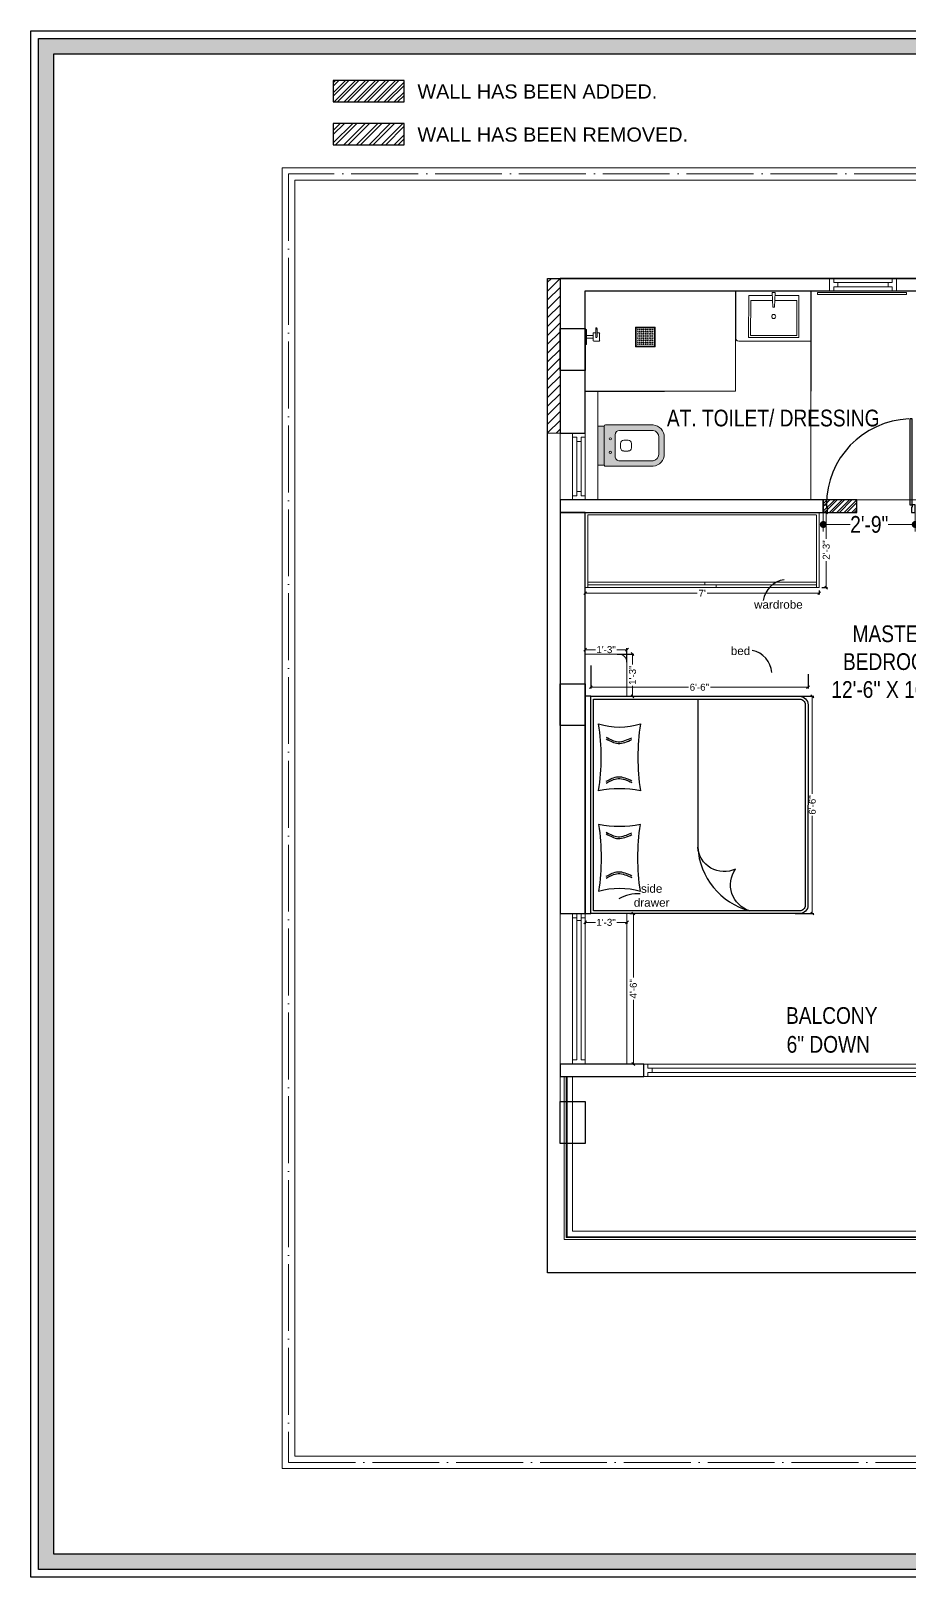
# Model space of a CAD drawing. Header units: millimetres. Extents: x 56222 to 154462, y -172610 to -121287.
# Drawn here: x 152780 to 153095, y -168808 to -168253 of the extents above; entities that cross this region are included whole.
import ezdxf

# ---------------------------------------------------------------- set-up
doc = ezdxf.new("R2010")
doc.units = ezdxf.units.MM
doc.header["$MEASUREMENT"] = 0
doc.header["$PDMODE"] = 35
doc.linetypes.add('ACAD_ISO04W100', pattern=[30, 24, -3, 0, -3])
doc.layers.get('Defpoints').update_dxf_attribs({"color": 220})
doc.layers.add('AR DOOR', color=40, linetype='Continuous')
doc.layers.add('AR ELE-5', color=134, linetype='Continuous')
for name, color, linetype, lineweight in [('COLUMN', 1, 'Continuous', 30), ('dim05', 1, 'Continuous', 13), ('ELEVATION ( SPIRAL STAIR )', 250, 'Continuous', 9), ('FIRST FLOOR', 7, 'Continuous', 9), ('FIRST FLOOR ( DW_RAIL )', 7, 'Continuous', 9), ('FIRST FLOOR ( TEXT )', 7, 'Continuous', 9), ('FIRST FLOOR_( PLine )_', 251, 'Continuous', 30), ('FURNITURE', 34, 'Continuous', 9), ('GROUND FLOOR', 7, 'Continuous', 9), ('GROUND FLOOR  ( DIM )', 7, 'Continuous', 9), ('GROUND FLOOR  ( PLINE )', 251, 'Continuous', 30), ('Labelling', 1, 'Continuous', 25), ('NAME PLATE', 7, 'Continuous', 25), ('SECOND FLOOR ( TEXT )', 7, 'Continuous', 9), ('wall', 7, 'Continuous', 30)]:
    doc.layers.add(name, color=color, linetype=linetype, lineweight=lineweight)
doc.layers.add('XX~SLAB ( PLINE )', color=251, linetype='Continuous', plot=False)
doc.styles.add('Arial', font='arial.ttf')
doc.styles.add('Cn BT~6', font='swissc.ttf', dxfattribs={"height": 6})
doc.styles.add('KATHA', font='swissc.ttf')
doc.styles.get("Standard").update_dxf_attribs({"font": 'arial.ttf', "height": 6})
doc.styles.add('style4', font='ARIALN.TTF')
doc.dimstyles.new('Cn BT~6', dxfattribs={"dimtxt": 0.18, "dimasz": 2.5, "dimexe": 2.5, "dimexo": 0, "dimgap": 0.09, "dimtad": 0, "dimdec": 3, "dimzin": 3, "dimdsep": 46, "dimlunit": 4, "dimtxsty": 'Cn BT~6', "dimblk": 'DOT', "dimcen": 0.09, "dimdle": 2, "dimclrd": 250, "dimclre": 250, "dimclrt": 5, "dimadec": 0, "dimazin": 0, "dimtfac": 0.75, "dimtdec": 3, "dimtofl": 0, "dimtmove": 0, "dimatfit": 3, "dimfxl": 1, "dimtolj": 1, "dimtzin": 0, "dimlwd": 15, "dimlwe": 15, "dimarcsym": 0})
doc.dimstyles.new('ISO-25', dxfattribs={"dimtxt": 2.5, "dimasz": 1, "dimexe": 0.5, "dimexo": 1, "dimtad": 0, "dimdec": 1, "dimlunit": 4, "dimtxsty": 'Standard', "dimblk": 'OBLIQUE', "dimcen": 2.5, "dimclrd": 1, "dimclre": 1, "dimclrt": 5, "dimadec": 0, "dimazin": 0, "dimtfac": 1, "dimtdec": 1, "dimtmove": 0, "dimatfit": 3, "dimfxl": 1, "dimlwd": -1, "dimarcsym": 0})

# ---------------------------------------------------------------- blocks, each defined once
blk = doc.blocks.new('A$C744D1EC1')
at = {"layer": 'FURNITURE'}
for p, q in [((-2.26, -0.39), (-2.26, 0)), ((-2.26, -0.39), (-2.26, 0)), ((0, -0.39), (0, 0)), ((0, -0.39), (0, 0)), ((2.26, -0.39), (2.26, 0)), ((2.26, -0.39), (2.26, 0)), ((-2.26, -0.39), (2.26, -0.39)), ((-2.26, -0.39), (2.26, -0.39)), ((-1.26, -2.56), (-1.26, -4.14)), ((-1.06, -2.36), (1.06, -2.36)), ((-1.06, -4.33), (1.06, -4.33)), ((-0.39, -0.39), (-0.39, -2.36)), ((0, -3.15), (2.56, -3.15)), ((0, -3.55), (2.56, -3.55)), ((0.39, -0.39), (0.39, -2.36)), ((1.26, -2.56), (1.26, -3.15)), ((1.26, -3.55), (1.26, -4.14))]:
    blk.add_line(p, q, dxfattribs=at)
for points in [[(-2.96, -15.14), (-2.96, -20.86, 0.414214), (-2.86, -20.96), (2.86, -20.96, 0.414214), (2.96, -20.86), (2.96, -15.14, 0.414214), (2.86, -15.04), (-2.86, -15.04, 0.414214)], [(-2.76, -15.34), (-2.76, -20.66, 0.414214), (-2.66, -20.76), (2.66, -20.76, 0.414214), (2.76, -20.66), (2.76, -15.34, 0.414214), (2.66, -15.24), (-2.66, -15.24, 0.414214)]]:
    blk.add_lwpolyline(points, format="xyb", close=True, dxfattribs=at)
for centre, radius in [((2.56, -3.35), 0.197), ((-2.21, -15.79), 0.0985), ((-2.21, -16.34), 0.0985), ((-2.21, -16.9), 0.0985), ((-2.21, -17.45), 0.0985), ((-2.21, -18), 0.0985), ((-2.21, -18.55), 0.0985), ((-1.66, -15.79), 0.0985), ((-1.66, -16.34), 0.0985), ((-1.66, -16.9), 0.0985), ((-1.66, -17.45), 0.0985), ((-1.66, -18), 0.0985), ((-1.66, -18.55), 0.0985), ((-1.1, -15.79), 0.0985), ((-1.1, -16.34), 0.0985), ((-1.1, -16.9), 0.0985), ((-1.1, -17.45), 0.0985), ((-1.1, -18), 0.0985), ((-1.1, -18.55), 0.0985), ((-0.55, -15.79), 0.0985), ((-0.55, -16.34), 0.0985), ((-0.55, -16.9), 0.0985), ((-0.55, -17.45), 0.0985), ((-0.55, -18), 0.0985), ((-0.55, -18.55), 0.0985), ((0, -15.79), 0.0985), ((0, -16.34), 0.0985), ((0, -16.9), 0.0985), ((0, -17.45), 0.0985), ((0, -18), 0.0985), ((0, -18.55), 0.0985), ((0.55, -15.79), 0.0985), ((0.55, -16.34), 0.0985), ((0.55, -16.9), 0.0985), ((0.55, -17.45), 0.0985), ((0.55, -18), 0.0985), ((0.55, -18.55), 0.0985), ((1.1, -15.79), 0.0985), ((1.1, -16.34), 0.0985), ((1.1, -16.9), 0.0985), ((1.1, -17.45), 0.0985), ((1.1, -18), 0.0985), ((1.1, -18.55), 0.0985), ((1.66, -15.79), 0.0985), ((1.66, -16.34), 0.0985), ((1.66, -16.9), 0.0985), ((1.66, -17.45), 0.0985), ((1.66, -18), 0.0985), ((1.66, -18.55), 0.0985), ((2.21, -15.79), 0.0985), ((2.21, -16.34), 0.0985), ((2.21, -16.9), 0.0985), ((2.21, -17.45), 0.0985), ((2.21, -18), 0.0985), ((2.21, -18.55), 0.0985), ((-2.21, -19.1), 0.0985), ((-2.21, -19.66), 0.0985), ((-2.21, -20.21), 0.0985), ((-1.66, -19.1), 0.0985), ((-1.66, -19.66), 0.0985), ((-1.66, -20.21), 0.0985), ((-1.1, -19.1), 0.0985), ((-1.1, -19.66), 0.0985), ((-1.1, -20.21), 0.0985), ((-0.55, -19.1), 0.0985), ((-0.55, -19.66), 0.0985), ((-0.55, -20.21), 0.0985), ((0, -19.1), 0.0985), ((0, -19.66), 0.0985), ((0, -20.21), 0.0985), ((0.55, -19.1), 0.0985), ((0.55, -19.66), 0.0985), ((0.55, -20.21), 0.0985), ((1.1, -19.1), 0.0985), ((1.1, -19.66), 0.0985), ((1.1, -20.21), 0.0985), ((1.66, -19.1), 0.0985), ((1.66, -19.66), 0.0985), ((1.66, -20.21), 0.0985), ((2.21, -19.1), 0.0985), ((2.21, -19.66), 0.0985), ((2.21, -20.21), 0.0985)]:
    blk.add_circle(centre, radius, dxfattribs=at)
for centre, start, end in [((-1.06, -2.56), 90, 180), ((-1.06, -4.14), 180, 270), ((0, -3.35), 90, 270), ((1.06, -2.56), 0, 90), ((1.06, -4.14), 270, 0)]:
    blk.add_arc(centre, 0.197, start, end, dxfattribs=at)
blk = doc.blocks.new('*U140')
for points in [[(0, 0), (0, 1120), (-30, 1120), (-30, 0)], [(40, 0), (0, 0), (0, -30), (-10, -30), (-10, -100), (40, -100)], [(-1160, 0), (-1120, 0), (-1120, -30), (-1110, -30), (-1110, -100), (-1160, -100)]]:
    blk.add_lwpolyline(points, close=True)
at = {"layer": 'AR ELE-5', "linetype": 'ByBlock', "ltscale": 15}
blk.add_arc((2, -1), 1122, 92.373, 179.9653, dxfattribs=at)
blk = doc.blocks.new('bed')
at = {"layer": 'FURNITURE', "lineweight": 25}
blk.add_line((152808.26, -170199.67, -0.01), (152808.25, -170252.86, -0.01), dxfattribs=at)
at = {"layer": 'FURNITURE', "lineweight": 30, "elevation": -0.01}
blk.add_lwpolyline([(152769.82, -170276.66), (152769.82, -170198.66), (152767.83, -170198.66), (152767.83, -170276.66)], close=True, dxfattribs=at)
blk.add_lwpolyline([(152769.82, -170276.66), (152769.83, -170204.66), (152769.83, -170198.66), (152844.83, -170198.67, -0.414214), (152847.83, -170201.67), (152847.82, -170273.67, -0.414214), (152844.82, -170276.67)], format="xyb", close=True, dxfattribs=at)
at = {"layer": 'FURNITURE', "lineweight": 25, "elevation": -0.01}
for points in [[(152770.82, -170275.66), (152770.83, -170204.66), (152770.83, -170199.66), (152844.83, -170199.67, -0.414214), (152846.83, -170201.67), (152846.82, -170273.67, -0.414214), (152844.82, -170275.67)], [(152787.65, -170232.59, 0.100586), (152772.65, -170232.59, 0.075726), (152772.65, -170208.59, 0.148967), (152787.65, -170208.59, 0.074116)], [(152787.65, -170244.67, -0.100586), (152772.65, -170244.67, -0.075726), (152772.64, -170268.67, -0.148967), (152787.64, -170268.67, -0.074116)], [(152821.77, -170260.66, -0.527965), (152808.25, -170252.86, 0.323475), (152826.89, -170275.67, -0.508743), (152821.77, -170260.66)]]:
    blk.add_lwpolyline(points, format="xyb", close=True, dxfattribs=at)
at = {"layer": 'FURNITURE', "lineweight": 25}
for points in [[(152775.39, -170213.33, -0.01), (152776.8, -170214.11, -0.01), (152779.8, -170215.74, -0.01), (152782.91, -170214.3, -0.01), (152784.56, -170213.54, -0.01)], [(152775.39, -170213.98, -0.01), (152776.8, -170214.75, -0.01), (152779.8, -170216.38, -0.01), (152782.91, -170214.94, -0.01), (152784.56, -170214.18, -0.01)], [(152775.39, -170229.17, -0.01), (152776.8, -170228.4, -0.01), (152779.8, -170226.77, -0.01), (152782.91, -170228.21, -0.01), (152784.55, -170228.97, -0.01)], [(152775.39, -170229.81, -0.01), (152776.8, -170229.04, -0.01), (152779.8, -170227.41, -0.01), (152782.91, -170228.85, -0.01), (152784.55, -170229.61, -0.01)], [(152775.38, -170247.45, -0.01), (152776.8, -170248.22, -0.01), (152779.79, -170249.85, -0.01), (152782.91, -170248.41, -0.01), (152784.55, -170247.65, -0.01)], [(152775.38, -170248.09, -0.01), (152776.8, -170248.87, -0.01), (152779.79, -170250.5, -0.01), (152782.91, -170249.06, -0.01), (152784.55, -170248.3, -0.01)], [(152775.38, -170263.29, -0.01), (152776.8, -170262.51, -0.01), (152779.79, -170260.88, -0.01), (152782.91, -170262.32, -0.01), (152784.55, -170263.08, -0.01)], [(152775.38, -170263.93, -0.01), (152776.8, -170263.16, -0.01), (152779.79, -170261.53, -0.01), (152782.91, -170262.97, -0.01), (152784.55, -170263.73, -0.01)]]:
    blk.add_open_spline(points, degree=3, knots=[0, 0, 0, 0, 4.577917, 9.671137, 9.671137, 9.671137, 9.671137], dxfattribs=at)
blk = doc.blocks.new('A$C3EC62B37')
at = {"layer": 'FURNITURE', "lineweight": 30, "ltscale": 0.25, "true_color": 0xffffff}
h = blk.add_hatch(color=7, dxfattribs=at)
h.dxf.hatch_style = 1
h.paths.add_polyline_path([(-12.22, 0), (-12.22, 2.35), (-26.26, 2.35), (-26.26, 0)])
h.paths.add_polyline_path([(-26.26, 2.35), (-12.22, 2.35, 0.414214), (-11.83, 2.74), (-11.83, 19.96, 0.388639), (-16.24, 23.87), (-22.38, 23.87, 0.379499), (-26.65, 19.96), (-26.65, 2.74, 0.414214)])
h.paths.add_polyline_path([(-15.35, 6.26), (-23.13, 6.26, -0.414214), (-24.7, 7.83), (-24.7, 19.96, -0.349567), (-22.37, 21.91), (-16.24, 21.91, -0.364948), (-13.78, 19.96), (-13.78, 7.83, -0.414214)], flags=16)
h.paths.add_polyline_path([(-18.46, 8.22), (-20.02, 8.22, -0.414214), (-21.2, 9.39), (-21.2, 10.96, -0.414214), (-20.02, 12.13), (-18.46, 12.13, -0.414214), (-17.28, 10.96), (-17.28, 9.39, -0.414214)], flags=0)
h.paths.add_polyline_path([(-22.06, 4.53, -1), (-21.27, 4.53, -1)], flags=16)
at = {"layer": 'FURNITURE', "color": 0, "linetype": 'ByBlock', "lineweight": -2}
for p, q in [((-22.24, 23.87), (-16.24, 23.87)), ((-26.65, 2.74), (-26.65, 19.96)), ((-24.7, 7.83), (-24.7, 19.96)), ((-22.24, 21.91), (-16.24, 21.91)), ((-13.78, 7.83), (-13.78, 19.96)), ((-11.83, 2.74), (-11.83, 19.96)), ((-20.02, 12.13), (-18.46, 12.13)), ((-23.13, 6.26), (-15.35, 6.26)), ((-21.2, 9.39), (-21.2, 10.96)), ((-20.02, 8.22), (-18.46, 8.22)), ((-17.28, 9.39), (-17.28, 10.96)), ((-26.26, 2.35), (-12.22, 2.35)), ((-26.26, 2.35), (-26.26, 0)), ((-26.26, 0), (-12.22, 0)), ((-26.26, 0), (-12.22, 0)), ((-12.22, 2.35), (-12.22, 0))]:
    blk.add_line(p, q, dxfattribs=at)
for centre in [(-21.66, 4.53), (-16.81, 4.53)]:
    blk.add_circle(centre, 0.391, dxfattribs=at)
for centre, radius, start, end in [((-22.31, 19.5), 4.37, 89.0873, 174.0395), ((-16.17, 19.5), 4.37, 5.9605, 90.9127), ((-22.31, 19.48), 2.44, 88.437, 168.6348), ((-16.17, 19.48), 2.44, 11.3652, 91.563), ((-20.02, 10.96), 1.17, 90, 180), ((-18.46, 10.96), 1.17, 0, 90), ((-23.13, 7.83), 1.57, 180, 270), ((-20.02, 9.39), 1.17, 180, 270), ((-18.46, 9.39), 1.17, 270, 0), ((-15.35, 7.83), 1.57, 270, 0), ((-26.26, 2.74), 0.391, 180, 270), ((-12.22, 2.74), 0.391, 270, 0)]:
    blk.add_arc(centre, radius, start, end, dxfattribs=at)
blk = doc.blocks.new('_Oblique')
at = {"layer": 'wall', "color": 0, "lineweight": -2}
blk.add_line((-0.5, -0.5), (0.5, 0.5), dxfattribs=at)
blk = doc.blocks.new('*D302')
at = {"layer": 'Defpoints', "color": 0, "transparency": 16777216}
for p in [(152989.43, -168476.66), (152995.91, -168476.66), (152993.92, -168491.83)]:
    blk.add_point(p, dxfattribs=at)
at = {"layer": 'dim05', "color": 1, "linetype": 'Continuous', "lineweight": -2, "transparency": 16777216}
for p, q in [((152990.43, -168476.66), (152996.41, -168476.66)), ((152994.92, -168491.83), (152996.41, -168491.83))]:
    blk.add_line(p, q, dxfattribs=at)
at = {"layer": 'dim05', "color": 1, "linetype": 'Continuous', "transparency": 16777216}
for p, q in [((152995.91, -168476.66), (152995.91, -168480.42)), ((152995.91, -168491.83), (152995.91, -168488.08))]:
    blk.add_line(p, q, dxfattribs=at)
at = {"layer": 'dim05', "color": 1, "transparency": 16777216}
for p, rotation in [((152995.91, -168476.66), 90), ((152995.91, -168491.83), 270)]:
    blk.add_blockref('_Oblique', p, dxfattribs=dict(at, rotation=rotation))
at = {"layer": 'dim05', "color": 5, "lineweight": 25, "transparency": 16777216, "insert": (152995.91, -168484.25), "char_height": 2.5, "attachment_point": 5, "rotation": 90, "style": 'Arial'}
blk.add_mtext('1\'-3"', dxfattribs=at)
blk = doc.blocks.new('*D303')
at = {"layer": 'Defpoints', "color": 0, "transparency": 16777216}
for p in [(152978.91, -168475.1), (152978.91, -168480.63), (152993.92, -168480.63)]:
    blk.add_point(p, dxfattribs=at)
at = {"layer": 'dim05', "color": 1, "linetype": 'Continuous', "lineweight": -2, "transparency": 16777216}
for p, q in [((152978.91, -168479.63), (152978.91, -168474.6)), ((152993.92, -168479.63), (152993.92, -168474.6))]:
    blk.add_line(p, q, dxfattribs=at)
at = {"layer": 'dim05', "color": 1, "linetype": 'Continuous', "transparency": 16777216}
for p, q in [((152978.91, -168475.1), (152982.59, -168475.1)), ((152993.92, -168475.1), (152990.25, -168475.1))]:
    blk.add_line(p, q, dxfattribs=at)
at = {"layer": 'dim05', "color": 1, "transparency": 16777216, "rotation": 180}
blk.add_blockref('_Oblique', (152978.91, -168475.1), dxfattribs=at)
at = {"layer": 'dim05', "color": 1, "transparency": 16777216}
blk.add_blockref('_Oblique', (152993.92, -168475.1), dxfattribs=at)
at = {"layer": 'dim05', "color": 5, "lineweight": 25, "transparency": 16777216, "insert": (152986.42, -168475.1), "char_height": 2.5, "attachment_point": 5, "style": 'Arial'}
blk.add_mtext('1\'-3"', dxfattribs=at)
blk = doc.blocks.new('*D304')
at = {"layer": 'Defpoints', "color": 0, "transparency": 16777216}
for p in [(152978.91, -168454.59), (153062.91, -168452.83), (153062.91, -168454.84)]:
    blk.add_point(p, dxfattribs=at)
at = {"layer": 'dim05', "color": 1, "linetype": 'Continuous', "transparency": 16777216}
for p, q in [((152978.91, -168454.84), (153019.15, -168454.84)), ((153062.91, -168454.84), (153022.68, -168454.84))]:
    blk.add_line(p, q, dxfattribs=at)
at = {"layer": 'dim05', "color": 1, "linetype": 'Continuous', "lineweight": -2, "transparency": 16777216}
for p, q in [((152978.91, -168455.59), (152978.91, -168455.34)), ((153062.91, -168453.83), (153062.91, -168455.34))]:
    blk.add_line(p, q, dxfattribs=at)
at = {"layer": 'dim05', "color": 1, "transparency": 16777216, "rotation": 180}
blk.add_blockref('_Oblique', (152978.91, -168454.84), dxfattribs=at)
at = {"layer": 'dim05', "color": 1, "transparency": 16777216}
blk.add_blockref('_Oblique', (153062.91, -168454.84), dxfattribs=at)
at = {"layer": 'dim05', "color": 5, "lineweight": 25, "transparency": 16777216, "insert": (153020.91, -168454.84), "char_height": 2.5, "attachment_point": 5, "style": 'Arial'}
blk.add_mtext("7'", dxfattribs=at)
blk = doc.blocks.new('*D305')
at = {"layer": 'Defpoints', "color": 0, "transparency": 16777216}
for p in [(153062.91, -168425.83), (153065.47, -168425.83), (153062.91, -168452.83)]:
    blk.add_point(p, dxfattribs=at)
at = {"layer": 'dim05', "color": 1, "linetype": 'Continuous', "lineweight": -2, "transparency": 16777216}
for p, q in [((153063.91, -168425.83), (153065.97, -168425.83)), ((153063.91, -168452.83), (153065.97, -168452.83))]:
    blk.add_line(p, q, dxfattribs=at)
at = {"layer": 'dim05', "color": 1, "linetype": 'Continuous', "transparency": 16777216}
for p, q in [((153065.47, -168425.83), (153065.47, -168435.36)), ((153065.47, -168452.83), (153065.47, -168443.3))]:
    blk.add_line(p, q, dxfattribs=at)
at = {"layer": 'dim05', "color": 1, "transparency": 16777216}
for p, rotation in [((153065.47, -168425.83), 90), ((153065.47, -168452.83), 270)]:
    blk.add_blockref('_Oblique', p, dxfattribs=dict(at, rotation=rotation))
at = {"layer": 'dim05', "color": 5, "lineweight": 25, "transparency": 16777216, "insert": (153065.47, -168439.33), "char_height": 2.5, "attachment_point": 5, "rotation": 90, "style": 'Arial'}
blk.add_mtext('2\'-3"', dxfattribs=at)
blk = doc.blocks.new('*D306')
at = {"layer": 'Defpoints', "color": 0, "transparency": 16777216}
for p in [(152980.91, -168479.83), (153058.92, -168482.84), (153058.92, -168488.59)]:
    blk.add_point(p, dxfattribs=at)
at = {"layer": 'dim05', "color": 1, "linetype": 'Continuous', "lineweight": -2, "transparency": 16777216}
for p, q in [((152980.91, -168480.83), (152980.91, -168489.09)), ((153058.92, -168483.84), (153058.92, -168489.09))]:
    blk.add_line(p, q, dxfattribs=at)
at = {"layer": 'dim05', "color": 1, "linetype": 'Continuous', "transparency": 16777216}
for p, q in [((152980.91, -168488.59), (153015.96, -168488.59)), ((153058.92, -168488.59), (153023.87, -168488.59))]:
    blk.add_line(p, q, dxfattribs=at)
at = {"layer": 'dim05', "color": 1, "transparency": 16777216, "rotation": 180}
blk.add_blockref('_Oblique', (152980.91, -168488.59), dxfattribs=at)
at = {"layer": 'dim05', "color": 1, "transparency": 16777216}
blk.add_blockref('_Oblique', (153058.92, -168488.59), dxfattribs=at)
at = {"layer": 'dim05', "color": 5, "lineweight": 25, "transparency": 16777216, "insert": (153019.91, -168488.59), "char_height": 2.5, "attachment_point": 5, "style": 'Arial'}
blk.add_mtext('6\'-6"', dxfattribs=at)
blk = doc.blocks.new('*D299')
at = {"layer": 'Defpoints', "color": 0, "transparency": 16777216}
for p in [(153053.29, -168491.84), (153053.28, -168569.84), (153060.46, -168569.84)]:
    blk.add_point(p, dxfattribs=at)
at = {"layer": 'dim05', "color": 1, "linetype": 'Continuous', "lineweight": -2, "transparency": 16777216}
for p, q in [((153054.29, -168491.84), (153060.96, -168491.84)), ((153054.28, -168569.84), (153060.96, -168569.84))]:
    blk.add_line(p, q, dxfattribs=at)
at = {"layer": 'dim05', "color": 1, "linetype": 'Continuous', "transparency": 16777216}
for p, q in [((153060.46, -168491.84), (153060.46, -168526.89)), ((153060.46, -168569.84), (153060.46, -168534.79))]:
    blk.add_line(p, q, dxfattribs=at)
at = {"layer": 'dim05', "color": 1, "transparency": 16777216}
for p, rotation in [((153060.46, -168491.84), 90), ((153060.46, -168569.84), 270)]:
    blk.add_blockref('_Oblique', p, dxfattribs=dict(at, rotation=rotation))
at = {"layer": 'dim05', "color": 5, "lineweight": 25, "transparency": 16777216, "insert": (153060.46, -168530.84), "char_height": 2.5, "attachment_point": 5, "rotation": 90, "style": 'Arial'}
blk.add_mtext('6\'-6"', dxfattribs=at)
blk = doc.blocks.new('*D300')
at = {"layer": 'Defpoints', "color": 0, "transparency": 16777216}
for p in [(152993.92, -168569.83), (152995.2, -168623.83), (152996.21, -168623.83)]:
    blk.add_point(p, dxfattribs=at)
at = {"layer": 'dim05', "color": 1, "linetype": 'Continuous', "lineweight": -2, "transparency": 16777216}
for p, q in [((152994.92, -168569.83), (152996.71, -168569.83)), ((152996.2, -168623.83), (152996.71, -168623.83))]:
    blk.add_line(p, q, dxfattribs=at)
at = {"layer": 'dim05', "color": 1, "linetype": 'Continuous', "transparency": 16777216}
for p, q in [((152996.21, -168569.83), (152996.21, -168592.83)), ((152996.21, -168623.83), (152996.21, -168600.83))]:
    blk.add_line(p, q, dxfattribs=at)
at = {"layer": 'dim05', "color": 1, "transparency": 16777216}
for p, rotation in [((152996.21, -168569.83), 90), ((152996.21, -168623.83), 270)]:
    blk.add_blockref('_Oblique', p, dxfattribs=dict(at, rotation=rotation))
at = {"layer": 'dim05', "color": 5, "lineweight": 25, "transparency": 16777216, "insert": (152996.21, -168596.83), "char_height": 2.5, "attachment_point": 5, "rotation": 90, "style": 'Arial'}
blk.add_mtext('4\'-6"', dxfattribs=at)
blk = doc.blocks.new('*D301')
at = {"layer": 'Defpoints', "color": 0, "transparency": 16777216}
for p in [(152978.91, -168571.66), (152978.91, -168572.99), (152993.91, -168571.66)]:
    blk.add_point(p, dxfattribs=at)
at = {"layer": 'dim05', "color": 1, "linetype": 'Continuous', "lineweight": -2, "transparency": 16777216}
for p, q in [((152978.91, -168572.66), (152978.91, -168573.49)), ((152993.91, -168572.66), (152993.91, -168573.49))]:
    blk.add_line(p, q, dxfattribs=at)
at = {"layer": 'dim05', "color": 1, "linetype": 'Continuous', "transparency": 16777216}
for p, q in [((152978.91, -168572.99), (152982.58, -168572.99)), ((152993.91, -168572.99), (152990.24, -168572.99))]:
    blk.add_line(p, q, dxfattribs=at)
at = {"layer": 'dim05', "color": 1, "transparency": 16777216, "rotation": 180}
blk.add_blockref('_Oblique', (152978.91, -168572.99), dxfattribs=at)
at = {"layer": 'dim05', "color": 1, "transparency": 16777216}
blk.add_blockref('_Oblique', (152993.91, -168572.99), dxfattribs=at)
at = {"layer": 'dim05', "color": 5, "lineweight": 25, "transparency": 16777216, "insert": (152986.41, -168572.99), "char_height": 2.5, "attachment_point": 5, "style": 'Arial'}
blk.add_mtext('1\'-3"', dxfattribs=at)
blk = doc.blocks.new('LAYOUT FILE')
at = {"layer": 'NAME PLATE', "true_color": 0xd39e00}
h = blk.add_hatch(color=42, dxfattribs=at)
h.paths.add_polyline_path([(3346889.83, -513806.18), (3346889.83, -514260.7), (3347535.56, -514260.7), (3347535.56, -513806.18)])
h.paths.add_polyline_path([(3346894.36, -513810.71), (3347531.03, -513810.71), (3347531.03, -514256.17), (3346894.36, -514256.17)], flags=16)
at = {"layer": 'NAME PLATE', "color": 42, "true_color": 0xd39e00}
for points in [[(3346887.56, -513803.91), (3347537.83, -513803.91), (3347537.83, -514262.96), (3346887.56, -514262.96)], [(3346889.83, -513806.18), (3347535.56, -513806.18), (3347535.56, -514260.7), (3346889.83, -514260.7)], [(3346894.36, -513810.71), (3347531.03, -513810.71), (3347531.03, -514256.17), (3346894.36, -514256.17)]]:
    blk.add_lwpolyline(points, close=True, dxfattribs=at)
blk = doc.blocks.new('_Dot')
at = {"color": 0, "linetype": 'ByBlock', "lineweight": -2}
blk.add_line((-0.5, 0), (-1, 0), dxfattribs=at)
at = {"color": 0, "linetype": 'ByBlock', "const_width": 0.5}
blk.add_lwpolyline([(-0.25, 0, 1), (0.25, 0, 1)], format="xyb", close=True, dxfattribs=at)
blk = doc.blocks.new('*D284')
at = {"layer": 'Defpoints', "color": 0, "transparency": 16777216}
for p in [(153064.41, -168425.83), (153097.41, -168425.83), (153097.41, -168430.16)]:
    blk.add_point(p, dxfattribs=at)
at = {"layer": 'ELEVATION ( SPIRAL STAIR )', "color": 250, "lineweight": 15, "transparency": 16777216}
for p, q in [((153064.41, -168425.83), (153064.41, -168432.66)), ((153097.41, -168425.83), (153097.41, -168432.66)), ((153066.91, -168430.16), (153074.09, -168430.16)), ((153094.91, -168430.16), (153087.74, -168430.16))]:
    blk.add_line(p, q, dxfattribs=at)
at = {"layer": 'ELEVATION ( SPIRAL STAIR )', "color": 250, "lineweight": 15, "transparency": 16777216, "xscale": 2.5, "yscale": 2.5, "zscale": 2.5, "rotation": 180}
blk.add_blockref('_Dot', (153064.41, -168430.16), dxfattribs=at)
at = {"layer": 'ELEVATION ( SPIRAL STAIR )', "color": 250, "lineweight": 15, "transparency": 16777216, "xscale": 2.5, "yscale": 2.5, "zscale": 2.5}
blk.add_blockref('_Dot', (153097.41, -168430.16), dxfattribs=at)
at = {"layer": 'ELEVATION ( SPIRAL STAIR )', "color": 5, "transparency": 16777216, "insert": (153080.91, -168430.16), "char_height": 6, "attachment_point": 5, "style": 'Cn BT~6'}
blk.add_mtext('\\A1;2\'-9"', dxfattribs=at)

msp = doc.modelspace()

# ---------------------------------------------------------------- hatches: boundary and pattern name
at = {"layer": 'ELEVATION ( SPIRAL STAIR )', "lineweight": 5}
h = msp.add_hatch(dxfattribs=at)
h.set_pattern_fill('ANSI32', color=2, scale=8.479723)
h.set_pattern_definition([(45, (-104845.5937, 121048.1843), (-2.24852616, 2.24852616), []), (45, (-104844.0946, 121048.1843), (-2.24852616, 2.24852616), [])])
h.paths.add_polyline_path([(152913.8864, -168286.1973), (152888.4472, -168286.1973), (152888.4472, -168293.8291), (152913.8864, -168293.8291)])
h = msp.add_hatch(dxfattribs=at)
h.set_pattern_fill('ANSI32', color=2, scale=5)
h.set_pattern_definition([(45, (0, 1735.7508), (-1.325825215, 1.325825215), []), (45, (0.8839, 1735.7508), (-1.325825215, 1.325825215), [])])
h.paths.add_polyline_path([(153076.4144, -168421.3324), (153064.4144, -168421.3324), (153064.4144, -168425.8324), (153076.4144, -168425.8324)])
h.paths.add_polyline_path([(153224.9144, -168473.8324), (153229.4144, -168473.8324), (153229.4144, -168465.8324), (153224.9144, -168465.8324)])
at = {"layer": 'GROUND FLOOR  ( DIM )'}
h = msp.add_hatch(dxfattribs=at)
h.set_pattern_fill('ANSI31', color=256, scale=18, style=0)
h.set_pattern_definition([(45, (14702.0527, -1107.7831), (-1.590990258, 1.590990258), [])])
h.paths.add_polyline_path([(152965.4144, -168341.8324), (152969.9144, -168341.8324), (152969.9144, -168397.3324), (152965.4144, -168397.3324)])
at = {"layer": 'GROUND FLOOR  ( PLINE )', "lineweight": 5}
h = msp.add_hatch(dxfattribs=at)
h.set_pattern_fill('ANSI32', color=3, scale=6.783779)
h.set_pattern_definition([(45, (-104845.5937, 121048.1843), (-1.798820929, 1.798820929), []), (45, (-104844.3945, 121048.1843), (-1.798820929, 1.798820929), [])])
h.paths.add_polyline_path([(152913.8864, -168270.8241), (152888.4472, -168270.8241), (152888.4472, -168278.4559), (152913.8864, -168278.4559)])

# ---------------------------------------------------------------- linework, layer by layer
at = {"layer": 'COLUMN'}
for points in [[(152969.9144, -168359.8324), (152978.9144, -168359.8324), (152978.9144, -168374.8324), (152969.9144, -168374.8324)], [(152969.9144, -168487.3324), (152978.9144, -168487.3324), (152978.9144, -168502.3324), (152969.9144, -168502.3324)], [(152969.9144, -168637.3324), (152978.9144, -168637.3324), (152978.9144, -168652.3324), (152969.9144, -168652.3324)]]:
    msp.add_lwpolyline(points, close=True, dxfattribs=at)
at = {"layer": 'ELEVATION ( SPIRAL STAIR )', "color": 2, "lineweight": 30}
for points in [[(152913.8864, -168286.1973), (152888.4472, -168286.1973), (152888.4472, -168293.8291), (152913.8864, -168293.8291)], [(153076.4144, -168421.3324), (153064.4144, -168421.3324), (153064.4144, -168425.8324), (153076.4144, -168425.8324)]]:
    msp.add_lwpolyline(points, close=True, dxfattribs=at)
at = {"layer": 'ELEVATION ( SPIRAL STAIR )', "color": 5}
msp.add_lwpolyline([(153062.3107, -168346.8958), (153094.2591, -168346.8958), (153094.2591, -168347.6522), (153062.3107, -168347.6522)], close=True, dxfattribs=at)
at = {"layer": 'FIRST FLOOR'}
for p, q in [((152969.9144, -168341.8324), (152969.9144, -168652.3324)), ((152969.9144, -168341.8324), (153370.4144, -168341.8324)), ((152978.9144, -168421.3324), (152978.9144, -168346.3324)), ((152978.9144, -168346.3324), (153124.4144, -168346.3324)), ((153090.6644, -168346.3324), (153090.6644, -168341.8324)), ((152969.9144, -168397.3324), (152978.9144, -168397.3324)), ((152969.9144, -168421.3324), (153124.4144, -168421.3324)), ((153064.4144, -168425.8324), (153064.4144, -168421.3324)), ((152969.9144, -168425.8324), (153064.4144, -168425.8324)), ((152969.9144, -168569.8324), (152978.9144, -168569.8324)), ((152999.9144, -168623.8324), (152969.9144, -168623.8324)), ((152999.9144, -168623.8324), (152999.9144, -168628.3324)), ((152978.9144, -168652.3324), (152969.9144, -168652.3324))]:
    msp.add_line(p, q, dxfattribs=at)
at = {"layer": 'FIRST FLOOR ( DW_RAIL )'}
for points in [[(153090.6644, -168341.8324), (153089.1644, -168341.8324), (153089.1644, -168343.3324), (153087.6644, -168343.3324), (153087.6644, -168344.8324), (153069.6644, -168344.8324), (153069.6644, -168343.3324), (153068.1644, -168343.3324), (153068.1644, -168341.8324), (153066.6644, -168341.8324), (153066.6644, -168346.3324), (153068.1644, -168346.3324), (153068.1644, -168344.8324), (153069.6644, -168344.8324), (153069.6644, -168343.3324), (153087.6644, -168343.3324), (153087.6644, -168344.8324), (153089.1644, -168344.8324), (153089.1644, -168346.3324), (153090.6644, -168346.3324), (153090.6644, -168341.8324), (153066.6644, -168341.8324), (153066.6644, -168346.3324), (153090.6644, -168346.3324)], [(152974.4144, -168397.3324), (152974.4144, -168398.8324), (152975.9144, -168398.8324), (152975.9144, -168400.3324), (152977.4144, -168400.3324), (152977.4144, -168418.3324), (152975.9144, -168418.3324), (152975.9144, -168419.8324), (152974.4144, -168419.8324), (152974.4144, -168421.3324), (152978.9144, -168421.3324), (152978.9144, -168419.8324), (152977.4144, -168419.8324), (152977.4144, -168418.3324), (152975.9144, -168418.3324), (152975.9144, -168400.3324), (152977.4144, -168400.3324), (152977.4144, -168398.8324), (152978.9144, -168398.8324), (152978.9144, -168397.3324), (152974.4144, -168397.3324), (152974.4144, -168421.3324), (152978.9144, -168421.3324), (152978.9144, -168397.3324)], [(152974.4144, -168569.8324), (152974.4144, -168571.3324), (152975.9144, -168571.3324), (152975.9144, -168569.8324), (152977.4144, -168569.8324), (152977.4144, -168572.3382), (152975.9144, -168572.3382), (152975.9144, -168622.3324), (152974.4144, -168622.3324), (152974.4144, -168623.8324), (152978.9144, -168623.8324), (152978.9144, -168622.3324), (152977.4144, -168622.3324), (152977.4144, -168572.3382), (152975.9144, -168572.3382), (152975.9144, -168569.8324), (152977.4144, -168569.8324), (152977.4144, -168571.3324), (152978.9144, -168571.3324), (152978.9144, -168569.8324), (152974.4144, -168569.8324), (152974.4144, -168623.8324), (152978.9144, -168623.8324), (152978.9144, -168569.8324)], [(153107.9144, -168623.8324), (153106.4144, -168623.8324), (153106.4144, -168625.3324), (153104.9144, -168625.3324), (153104.9144, -168626.8324), (153002.9144, -168626.8324), (153002.9144, -168625.3324), (153001.4144, -168625.3324), (153001.4144, -168623.8324), (152999.9144, -168623.8324), (152999.9144, -168628.3324), (153001.4144, -168628.3324), (153001.4144, -168626.8324), (153002.9144, -168626.8324), (153002.9144, -168625.3324), (153104.9144, -168625.3324), (153104.9144, -168626.8324), (153106.4144, -168626.8324), (153106.4144, -168628.3324), (153107.9144, -168628.3324), (153107.9144, -168623.8324), (152999.9144, -168623.8324), (152999.9144, -168628.3324), (153107.9144, -168628.3324)], [(152971.4144, -168628.3324), (152974.4144, -168628.3324), (152974.4144, -168683.8324), (153128.9144, -168683.8324), (153128.9144, -168685.8324), (152972.4144, -168685.8324), (152972.4144, -168628.3324), (152972.1144, -168628.3324), (152972.1144, -168686.1324), (153128.9144, -168686.1324), (153128.9144, -168683.8324), (152974.4144, -168683.8324), (152974.4144, -168628.3324), (152971.4144, -168628.3324), (152971.4144, -168686.8324), (153128.9144, -168686.8324), (153128.9144, -168683.8324), (152974.4144, -168683.8324), (152974.4144, -168628.3324)]]:
    msp.add_lwpolyline(points, close=True, dxfattribs=at)
at = {"layer": 'FIRST FLOOR_( PLine )_'}
for p, q in [((153133.4144, -168341.8324), (152969.9144, -168341.8324)), ((152969.9144, -168341.8324), (152969.9144, -168397.3324)), ((152978.9144, -168346.3324), (153124.4144, -168346.3324)), ((152978.9144, -168397.3324), (152978.9144, -168346.3324)), ((152969.9144, -168397.3324), (152978.9144, -168397.3324))]:
    msp.add_line(p, q, dxfattribs=at)
for points in [[(153064.4144, -168421.3324), (152969.9144, -168421.3324), (152969.9144, -168425.8324), (153064.4144, -168425.8324)], [(152978.9144, -168425.8324), (152969.9144, -168425.8324), (152969.9144, -168569.8324), (152978.9144, -168569.8324)], [(152999.9144, -168623.8324), (152969.9144, -168623.8324), (152969.9144, -168628.3324), (152999.9144, -168628.3324)]]:
    msp.add_lwpolyline(points, close=True, dxfattribs=at)
at = {"layer": 'FURNITURE'}
for p, q in [((153032.9144, -168382.3324), (153032.9144, -168346.3312)), ((153059.9144, -168346.3324), (153059.9144, -168421.3324)), ((153032.9144, -168382.3324), (152978.9144, -168382.3324)), ((152979.9144, -168426.7367), (153061.9144, -168426.7367)), ((152979.9144, -168452.7367), (152979.9144, -168426.7367)), ((153061.9144, -168426.8324), (153061.9144, -168452.8324)), ((153061.9144, -168450.8324), (152979.9144, -168450.8324)), ((153061.9144, -168451.8324), (152979.9144, -168451.8324)), ((153021.9144, -168450.8324), (153021.9144, -168451.8324)), ((153025.9144, -168451.8324), (153025.9144, -168452.8324)), ((152993.9167, -168569.8338), (152993.9144, -168623.8324))]:
    msp.add_line(p, q, dxfattribs=at)
at = {"layer": 'FURNITURE', "color": 5, "lineweight": 30, "ltscale": 10000}
for p, q in [((153032.9144, -168346.3312), (153032.9144, -168364.337)), ((153059.9144, -168346.3312), (153059.9144, -168382.3324)), ((152978.9144, -168382.3324), (153007.4144, -168382.3324))]:
    msp.add_line(p, q, dxfattribs=at)
at = {"layer": 'FURNITURE'}
for points in [[(153059.9144, -168346.3324), (153032.9144, -168346.3324), (153032.9144, -168363.1397, 0.42261333), (153034.099, -168364.3381), (153059.9144, -168364.3382)], [(152978.9144, -168491.8324), (152993.9172, -168491.8324), (152993.9172, -168479.6581, 0.41421356), (152990.9172, -168476.6581), (152978.9144, -168476.6581)]]:
    msp.add_lwpolyline(points, format="xyb", close=True, dxfattribs=at)
for points in [[(153047.1029, -168347.9349), (153055.6139, -168347.9494), (153055.6051, -168363.0433), (153037.6052, -168363.0227), (153037.6139, -168347.9287), (153046.1263, -168347.9343)], [(153047.0152, -168349.7353), (153054.8926, -168349.7493), (153054.8855, -168362.3227), (153038.3258, -168362.303), (153038.3329, -168349.7296), (153046.2116, -168349.7347)]]:
    msp.add_lwpolyline(points, dxfattribs=at)
for points in [[(153046.326, -168352.1511), (153046.8976, -168352.1515), (153047.1555, -168346.8547), (153046.0752, -168346.854)], [(152983.4144, -168421.3324), (152978.9144, -168421.3324), (152978.9144, -168382.3324), (152983.4144, -168382.3324)], [(152978.9144, -168425.8324), (153062.9144, -168425.8324), (153062.9144, -168452.8324), (152978.9144, -168452.8324)]]:
    msp.add_lwpolyline(points, close=True, dxfattribs=at)
msp.add_circle((153046.6095, -168355.4963), 0.7202, dxfattribs=at)
at = {"layer": 'GROUND FLOOR'}
for p, q in [((152870.1644, -168302.0824), (153370.4144, -168302.0824)), ((152870.1644, -168302.0824), (152870.1644, -168769.0824)), ((152874.6644, -168306.5824), (153370.4144, -168306.5824)), ((152874.6644, -168306.5824), (152874.6644, -168764.5824)), ((152874.6644, -168764.5824), (153370.4144, -168764.5824)), ((152870.1644, -168769.0824), (153370.4144, -168769.0824))]:
    msp.add_line(p, q, dxfattribs=at)
at = {"layer": 'GROUND FLOOR', "color": 1, "linetype": 'ACAD_ISO04W100'}
msp.add_lwpolyline([(153370.4144, -168304.3324), (152872.4144, -168304.3324), (152872.4144, -168766.8324), (153370.4144, -168766.8324)], dxfattribs=at)
at = {"layer": 'GROUND FLOOR  ( DIM )'}
msp.add_lwpolyline([(152969.9144, -168341.8324), (152965.4144, -168341.8324), (152965.4144, -168397.3324), (152978.9144, -168397.3324)], dxfattribs=at)
msp.add_lwpolyline([(152965.4144, -168341.8324), (152969.9144, -168341.8324), (152969.9144, -168397.3324), (152965.4144, -168397.3324)], close=True, dxfattribs=at)
at = {"layer": 'GROUND FLOOR  ( PLINE )', "color": 3}
msp.add_lwpolyline([(152913.8864, -168270.8241), (152888.4472, -168270.8241), (152888.4472, -168278.4559), (152913.8864, -168278.4559)], close=True, dxfattribs=at)
at = {"layer": 'Labelling', "color": 1}
for centre, radius, start, end in [((153051.6281, -168458.7903, -0.0006), 8.8915, 98.354103, 171.276609), ((153037.2402, -168483.9868, -0.0704), 8.7231, 4.285395, 79.246804), ((152997.8723, -168577.1685), 14.4168, 86.748345, 118.440144)]:
    msp.add_arc(centre, radius, start, end, dxfattribs=at)
at = {"layer": 'XX~SLAB ( PLINE )'}
msp.add_lwpolyline([(153128.9144, -168652.3324), (153128.9144, -168698.8324), (152965.4144, -168698.8324), (152965.4144, -168341.8324), (152969.9144, -168341.8324)], dxfattribs=at)
msp.add_lwpolyline([(152965.4144, -168341.8324), (153370.4144, -168341.8324), (153370.4144, -168652.3324), (153361.4144, -168652.3324), (153341.6097, -168652.3324), (153301.2726, -168652.3324), (153275.9144, -168652.3324), (153128.9144, -168652.3324), (153128.9144, -168698.8324), (152965.4144, -168698.8324)], close=True, dxfattribs=at)

# ---------------------------------------------------------------- block references
at = {"layer": 'AR DOOR', "linetype": 'ByBlock', "lineweight": -2, "extrusion": (0, 0, -1), "xscale": -0.02750000000004277, "yscale": 0.02750000000004277, "zscale": -0.02750000000004277}
msp.add_blockref('*U140', (-153096.3144, -168423.0824), dxfattribs=at)
at = {"layer": 'ELEVATION ( SPIRAL STAIR )', "color": 5}
msp.add_blockref('bed', (211.0891, 1706.8305, 0.0053), dxfattribs=at)
at = {"layer": 'FURNITURE', "linetype": 'Continuous', "xscale": 1.200000000076199, "yscale": 1.200000000069849, "zscale": 1.2, "rotation": 90.0001863905708}
msp.add_blockref('A$C744D1EC1', (152978.9144, -168362.8321), dxfattribs=at)
at = {"layer": 'FURNITURE', "rotation": 270.0000000028459}
msp.add_blockref('A$C3EC62B37', (152983.4144, -168421.0713), dxfattribs=at)
at = {"layer": 'NAME PLATE', "lineweight": 0, "xscale": 1.209046105522275, "yscale": 1.209046105522275, "zscale": 1.209046105522275}
msp.add_blockref('LAYOUT FILE', (-3893761.4765, 452959.6316, 0.1256), dxfattribs=at)

# ---------------------------------------------------------------- texts
at = {"layer": 'FIRST FLOOR ( TEXT )', "char_height": 6, "attachment_point": 5, "style": 'KATHA'}
for s, insert in [('AT. TOILET/ DRESSING', (153046.4307, -168391.9909)), ('BALCONY', (153067.4392, -168606.4675))]:
    msp.add_mtext(s, dxfattribs=dict(at, insert=insert))
at = {"layer": 'FIRST FLOOR ( TEXT )', "color": 5, "insert": (153066.203, -168616.8117), "char_height": 6, "attachment_point": 5, "style": 'KATHA'}
msp.add_mtext('6" DOWN', dxfattribs=at)
at = {"layer": 'Labelling', "char_height": 5.087834, "width": 118.925581, "attachment_point": 5, "style": 'style4'}
for s, insert in [('\\A1;\\pxql;{\\fArial|b0|i0|c0|p34;WALL HAS BEEN ADDED.}', (152978.1542, -168274.7617, 0.0263)), ('\\A1;\\pxql;{\\fArial|b0|i0|c0|p34;WALL HAS BEEN REMOVED.}', (152978.1542, -168290.2308, 0.0263))]:
    msp.add_mtext(s, dxfattribs=dict(at, insert=insert))
at = {"layer": 'Labelling', "color": 1, "char_height": 3, "width": 33.454272, "attachment_point": 5, "style": 'style4'}
for s, insert in [('\\A1;{\\fArial|b0|i0|c0|p34;wardrobe}', (153048.2852, -168458.905, -0.0704)), ('\\A1;\\pxql;{\\fArial|b0|i0|c0|p34;bed}', (153047.9239, -168475.5359, -0.0704)), ('\\A1;{\\fArial|b0|i0|c0|p34;side \\Pdrawer}', (153002.7839, -168563.3846, -0.0006))]:
    msp.add_mtext(s, dxfattribs=dict(at, insert=insert))
at = {"layer": 'SECOND FLOOR ( TEXT )', "insert": (153089.2151, -168479.4323), "char_height": 6, "attachment_point": 5, "style": 'KATHA'}
msp.add_mtext("MASTER \\PBEDROOM\\P12'-6'' X 16'-6''", dxfattribs=at)

# ---------------------------------------------------------------- dimensions: what is measured, and where the dimension line sits
at = {"layer": 'dim05', "color": 27, "lineweight": 25, "true_color": 0x7d5120}
for base, p1, p2, picture, middle in [((153065.4722, -168425.8324), (153062.9144, -168452.8324), (153062.9144, -168425.8324), '*D305', (153065.4722, -168439.3324)), ((152995.9099, -168476.6581), (152993.9172, -168491.8324), (152989.4328, -168476.6581), '*D302', (152995.9099, -168484.2452)), ((153060.4615, -168569.8401), (153053.2922, -168491.8401), (153053.2841, -168569.8401), '*D299', (153060.4615, -168530.8401)), ((152996.2069, -168623.8324), (152993.9167, -168569.8338), (152995.204, -168623.8324), '*D300', (152996.2069, -168596.8331))]:
    dim = msp.add_linear_dim(base=base, p1=p1, p2=p2, angle=90, dimstyle='ISO-25', override={"dimtxsty": 'Arial'}, dxfattribs=at)
    dim.commit()
    dim.dimension.update_dxf_attribs({"geometry": picture, "text_midpoint": middle})
for base, p1, p2, picture, middle in [((153062.9144, -168454.839), (152978.9144, -168454.5904), (153062.9144, -168452.8324), '*D304', (153020.9144, -168454.839)), ((152978.9144, -168475.1006), (152993.9172, -168480.6282), (152978.9144, -168480.6282), '*D303', (152986.4158, -168475.1006)), ((153058.9182, -168488.5865), (152980.9104, -168479.8324), (153058.9182, -168482.8406), '*D306', (153019.9143, -168488.5865)), ((152978.9144, -168572.9918), (152993.9148, -168571.6622), (152978.9144, -168571.6622), '*D301', (152986.4146, -168572.9918))]:
    dim = msp.add_linear_dim(base=base, p1=p1, p2=p2, dimstyle='ISO-25', override={"dimtxsty": 'Arial'}, dxfattribs=at)
    dim.commit()
    dim.dimension.update_dxf_attribs({"geometry": picture, "text_midpoint": middle})
at = {"layer": 'ELEVATION ( SPIRAL STAIR )', "color": 5}
dim = msp.add_linear_dim(base=(153097.4144, -168430.1601), p1=(153064.4144, -168425.8324), p2=(153097.4144, -168425.8324), dimstyle='Cn BT~6', dxfattribs=at)
dim.commit()
dim.dimension.update_dxf_attribs({"geometry": '*D284', "text_midpoint": (153080.9144, -168430.1601)})

doc.saveas('drawing.dxf')
